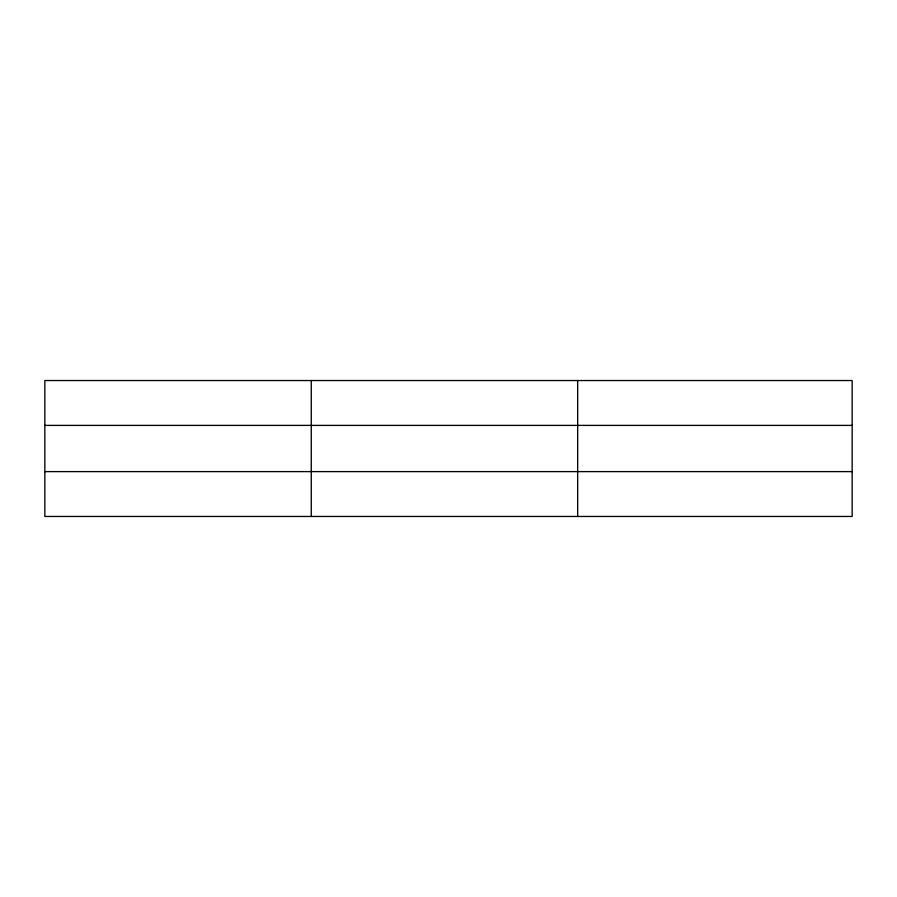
<?xml version="1.0" encoding="UTF-8"?>
<svg xmlns="http://www.w3.org/2000/svg" width="897" height="897" viewBox="0 0 897 897"><rect width="100%" height="100%" fill="white"/><g stroke="black" fill="none" stroke-linecap="round" stroke-linejoin="round"><path stroke-width="1.35" d="M311.259 516.459L311.259 380.541M577.668 516.459L577.668 380.541M852.15 425.391L852.15 380.541L44.85 380.541L44.85 516.459L852.15 516.459L852.15 425.391L44.85 425.391M44.85 471.609L852.15 471.609"/></g></svg>
